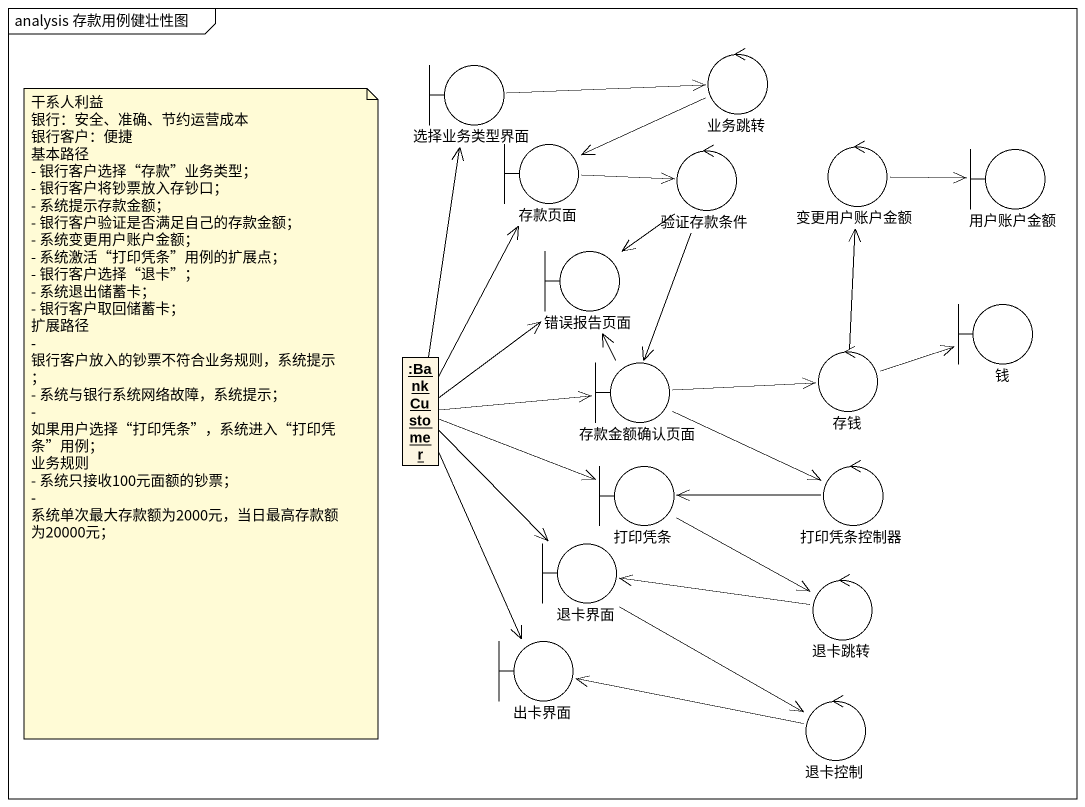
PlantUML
@startuml
mainframe analysis 存款用例健壮性图
allowmixing
hide circle
hide empty members
control 业务跳转
boundary 选择业务类型界面
boundary 存款页面
control 验证存款条件
control 变更用户账户金额
boundary 用户账户金额
boundary 错误报告页面
boundary 钱
object ":BankCustomer" as BankCustomer
boundary 存款金额确认页面
control 存钱
boundary 打印凭条
control 打印凭条控制器
boundary 退卡界面
control 退卡跳转
boundary 出卡界面
control 退卡控制
业务跳转 -left-> 存款页面
选择业务类型界面 -right-> 业务跳转
存款页面 -right-> 验证存款条件
验证存款条件 --> 错误报告页面
验证存款条件 --> 存款金额确认页面
变更用户账户金额 -right-> 用户账户金额
BankCustomer -up-> 选择业务类型界面
BankCustomer -up-> 存款页面
BankCustomer -up-> 错误报告页面
BankCustomer -right-> 存款金额确认页面
BankCustomer -right-> 打印凭条
BankCustomer --> 退卡界面
BankCustomer --> 出卡界面
存款金额确认页面 -up-> 错误报告页面
存款金额确认页面 -right-> 存钱
存款金额确认页面 -right-> 打印凭条控制器
存钱 -up-> 变更用户账户金额
存钱 -right-> 钱
打印凭条 -right-> 退卡跳转
打印凭条控制器 -left-> 打印凭条
退卡界面 --> 退卡控制
退卡跳转 -left-> 退卡界面
退卡控制 -left-> 出卡界面
note as N1
  干系人利益
  银行：安全、准确、节约运营成本
  银行客户：便捷
  基本路径
  - 银行客户选择“存款”业务类型；
  - 银行客户将钞票放入存钞口；
  - 系统提示存款金额；
  - 银行客户验证是否满足自己的存款金额；
  - 系统变更用户账户金额；
  - 系统激活“打印凭条”用例的扩展点；
  - 银行客户选择“退卡”；
  - 系统退出储蓄卡；
  - 银行客户取回储蓄卡；
  扩展路径
  - 银行客户放入的钞票不符合业务规则，系统提示；
  - 系统与银行系统网络故障，系统提示；
  - 如果用户选择“打印凭条”，系统进入“打印凭条”用例；
  业务规则
  - 系统只接收100元面额的钞票；
  - 系统单次最大存款额为2000元，当日最高存款额为20000元；
end note
@enduml
